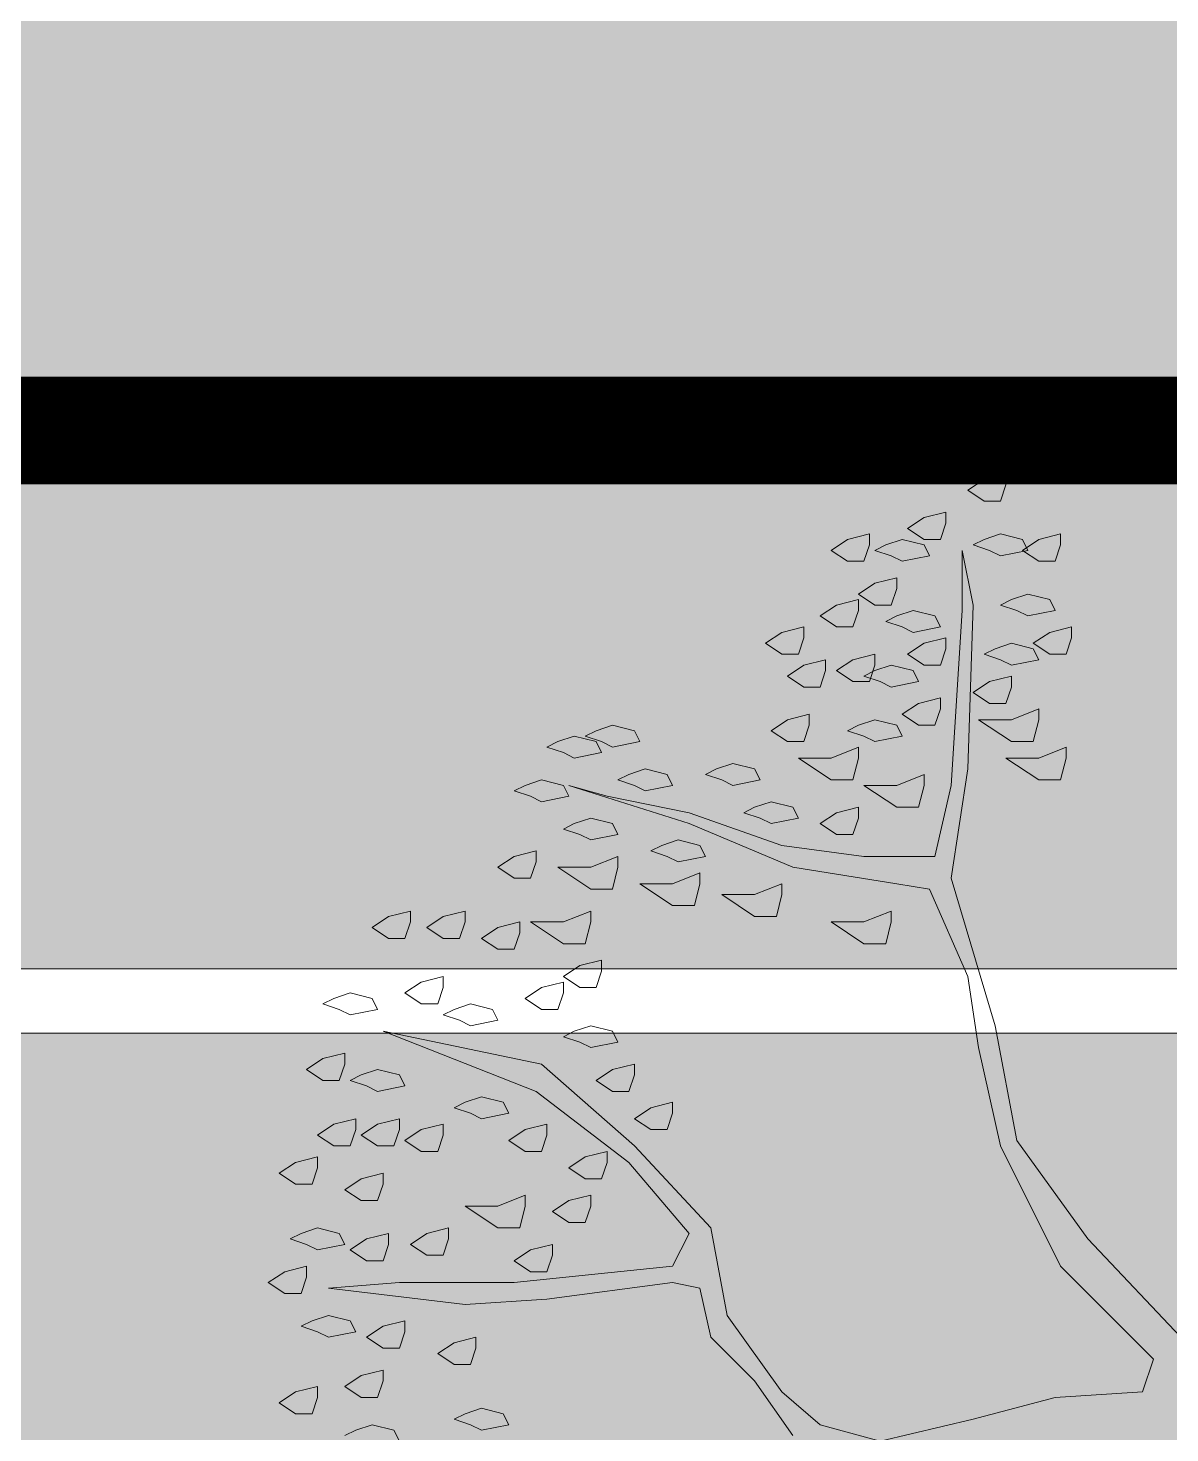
# Model space of a CAD drawing. Header units: millimetres. Extents: x 3006 to 6000, y 1661 to 3774.
# Drawn here: x 4642.735 to 4644.857, y 1835.006 to 1837.617 of the extents above; entities that cross this region are included whole.
import ezdxf

# ---------------------------------------------------------------- set-up
doc = ezdxf.new("R2010")
doc.units = ezdxf.units.MM
doc.header["$LTSCALE"] = 10
doc.linetypes.add('TT4', pattern=[0.1, 0.05, -0.05])
for name, color, linetype, lineweight in [('.15', 150, 'Continuous', 15), ('.20', 130, 'Continuous', 20), ('VEGETACION', 84, 'Continuous', 15)]:
    doc.layers.add(name, color=color, linetype=linetype, lineweight=lineweight)
doc.layers.add('.20 hachura', color=185, linetype='Continuous')

# ---------------------------------------------------------------- blocks, each defined once
blk = doc.blocks.new('asfgjkosdfgiosdjfg')
at = {"layer": 'VEGETACION'}
for p, q in [((3.8376, 19.8904), (3.8989, 19.9313)), ((3.8989, 19.9313), (3.9807, 19.9518)), ((3.9807, 19.9518), (3.9807, 19.9108)), ((3.8989, 19.8495), (3.8376, 19.8904)), ((3.9807, 19.9108), (3.9603, 19.8495)), ((3.9603, 19.8495), (3.8989, 19.8495)), ((3.6126, 19.7472), (3.6739, 19.7881)), ((3.6739, 19.7881), (3.7557, 19.8086)), ((3.7557, 19.8086), (3.7557, 19.7677)), ((3.3875, 19.7063), (3.4694, 19.7268)), ((3.4694, 19.7268), (3.4694, 19.6858)), ((3.6739, 19.7063), (3.6126, 19.7472)), ((3.7557, 19.7677), (3.7353, 19.7063)), ((3.9603, 19.7268), (3.8989, 19.7063)), ((4.0421, 19.7063), (3.9603, 19.7268)), ((4.1035, 19.7063), (4.1853, 19.7268)), ((4.1853, 19.7268), (4.1853, 19.6858)), ((3.3262, 19.6654), (3.3875, 19.7063)), ((3.4694, 19.6858), (3.4489, 19.6245)), ((3.5307, 19.6858), (3.4898, 19.6654)), ((3.5921, 19.7063), (3.5307, 19.6858)), ((3.6739, 19.6858), (3.5921, 19.7063)), ((3.7353, 19.7063), (3.6739, 19.7063)), ((3.6944, 19.6449), (3.6739, 19.6858)), ((3.8989, 19.7063), (3.858, 19.6858)), ((3.858, 19.6858), (3.9194, 19.6654)), ((4.0626, 19.6654), (4.0421, 19.7063)), ((4.0421, 19.6654), (4.1035, 19.7063)), ((4.1853, 19.6858), (4.1648, 19.6245)), ((3.3875, 19.6245), (3.3262, 19.6654)), ((3.4489, 19.6245), (3.3875, 19.6245)), ((3.4898, 19.6654), (3.5512, 19.6449)), ((3.5512, 19.6449), (3.5921, 19.6245)), ((3.5921, 19.6245), (3.6944, 19.6449)), ((3.8171, 19.6654), (3.8171, 19.4404)), ((3.858, 19.4608), (3.8171, 19.6654)), ((3.9194, 19.6654), (3.9603, 19.6449)), ((3.9603, 19.6449), (4.0626, 19.6654)), ((4.1035, 19.6245), (4.0421, 19.6654)), ((4.1648, 19.6245), (4.1035, 19.6245)), ((3.4898, 19.5427), (3.5716, 19.5631)), ((3.5716, 19.5631), (3.5716, 19.5222)), ((3.4285, 19.5018), (3.4898, 19.5427)), ((3.5716, 19.5222), (3.5512, 19.4608)), ((3.2853, 19.4199), (3.3466, 19.4608)), ((3.3466, 19.4608), (3.4285, 19.4813)), ((3.4898, 19.4608), (3.4285, 19.5018)), ((3.4285, 19.4813), (3.4285, 19.4404)), ((3.5512, 19.4608), (3.4898, 19.4608)), ((3.8376, 18.8472), (3.858, 19.4608)), ((4.0012, 19.4813), (3.9603, 19.4608)), ((3.9603, 19.4608), (4.0216, 19.4404)), ((4.0626, 19.5018), (4.0012, 19.4813)), ((4.1444, 19.4813), (4.0626, 19.5018)), ((4.1648, 19.4404), (4.1444, 19.4813)), ((3.3466, 19.379), (3.2853, 19.4199)), ((3.4285, 19.4404), (3.408, 19.379)), ((3.5716, 19.4199), (3.5307, 19.3995)), ((3.633, 19.4404), (3.5716, 19.4199)), ((3.7148, 19.4199), (3.633, 19.4404)), ((3.7353, 19.379), (3.7148, 19.4199)), ((3.8171, 19.4404), (3.7762, 18.7858)), ((4.0216, 19.4404), (4.0626, 19.4199)), ((4.0626, 19.4199), (4.1648, 19.4404)), ((3.0807, 19.3177), (3.1421, 19.3586)), ((3.1421, 19.3586), (3.2239, 19.379)), ((3.2239, 19.379), (3.2239, 19.3381)), ((3.408, 19.379), (3.3466, 19.379)), ((3.5307, 19.3995), (3.5921, 19.379)), ((3.5921, 19.379), (3.633, 19.3586)), ((3.633, 19.3586), (3.7353, 19.379)), ((4.083, 19.3177), (4.1444, 19.3586)), ((4.1444, 19.3586), (4.2262, 19.379)), ((4.2262, 19.379), (4.2262, 19.3381)), ((3.1421, 19.2768), (3.0807, 19.3177)), ((3.2239, 19.3381), (3.2035, 19.2768)), ((3.6126, 19.2768), (3.6739, 19.3177)), ((3.6739, 19.3177), (3.7557, 19.3381)), ((3.7557, 19.3381), (3.7557, 19.2972)), ((4.0012, 19.3177), (3.9398, 19.2972)), ((4.083, 19.2972), (4.0012, 19.3177)), ((4.1444, 19.2768), (4.083, 19.3177)), ((4.2262, 19.3381), (4.2057, 19.2768)), ((3.2035, 19.2768), (3.1421, 19.2768)), ((3.2239, 19.2358), (3.3057, 19.2563)), ((3.3057, 19.2563), (3.3057, 19.2154)), ((3.3466, 19.2154), (3.408, 19.2563)), ((3.408, 19.2563), (3.4898, 19.2768)), ((3.4898, 19.2768), (3.4898, 19.2358)), ((3.6739, 19.2358), (3.6126, 19.2768)), ((3.7557, 19.2972), (3.7353, 19.2358)), ((3.9398, 19.2972), (3.8989, 19.2768)), ((3.8989, 19.2768), (3.9603, 19.2563)), ((3.9603, 19.2563), (4.0012, 19.2358)), ((4.0012, 19.2358), (4.1035, 19.2563)), ((4.1035, 19.2563), (4.083, 19.2972)), ((4.2057, 19.2768), (4.1444, 19.2768)), ((3.1625, 19.1949), (3.2239, 19.2358)), ((3.2239, 19.154), (3.1625, 19.1949)), ((3.3057, 19.2154), (3.2853, 19.154)), ((3.408, 19.1745), (3.3466, 19.2154)), ((3.4898, 19.2154), (3.4489, 19.1949)), ((3.4489, 19.1949), (3.5103, 19.1745)), ((3.4898, 19.2358), (3.4694, 19.1745)), ((3.5512, 19.2358), (3.4898, 19.2154)), ((3.633, 19.2154), (3.5512, 19.2358)), ((3.6535, 19.1745), (3.633, 19.2154)), ((3.7353, 19.2358), (3.6739, 19.2358)), ((3.9194, 19.1745), (4.0012, 19.1949)), ((4.0012, 19.1949), (4.0012, 19.154)), ((3.2853, 19.154), (3.2239, 19.154)), ((3.4694, 19.1745), (3.408, 19.1745)), ((3.5103, 19.1745), (3.5512, 19.154)), ((3.5512, 19.154), (3.6535, 19.1745)), ((3.858, 19.1336), (3.9194, 19.1745)), ((4.0012, 19.154), (3.9807, 19.0927)), ((3.5921, 19.0518), (3.6535, 19.0927)), ((3.6535, 19.0927), (3.7353, 19.1131)), ((3.7353, 19.1131), (3.7353, 19.0722)), ((3.9194, 19.0927), (3.858, 19.1336)), ((3.9807, 19.0927), (3.9194, 19.0927)), ((3.1625, 19.0313), (3.2444, 19.0518)), ((3.2444, 19.0518), (3.2444, 19.0108)), ((3.6535, 19.0108), (3.5921, 19.0518)), ((3.7353, 19.0722), (3.7148, 19.0108)), ((4.0012, 19.0313), (4.1035, 19.0722)), ((4.1035, 19.0722), (4.1035, 19.0313)), ((2.4466, 18.9904), (2.4057, 18.9699)), ((2.508, 19.0108), (2.4466, 18.9904)), ((2.5898, 18.9904), (2.508, 19.0108)), ((2.6103, 18.9495), (2.5898, 18.9904)), ((3.1012, 18.9904), (3.1625, 19.0313)), ((3.1625, 18.9495), (3.1012, 18.9904)), ((3.2444, 19.0108), (3.2239, 18.9495)), ((3.4285, 19.0108), (3.3875, 18.9904)), ((3.3875, 18.9904), (3.4489, 18.9699)), ((3.4898, 19.0313), (3.4285, 19.0108)), ((3.5716, 19.0108), (3.4898, 19.0313)), ((3.5921, 18.9699), (3.5716, 19.0108)), ((3.7148, 19.0108), (3.6535, 19.0108)), ((3.8785, 19.0313), (4.0012, 19.0313)), ((4.0012, 18.9495), (3.8785, 19.0313)), ((4.1035, 19.0313), (4.083, 18.9495)), ((2.3034, 18.9495), (2.2625, 18.929)), ((2.3648, 18.9699), (2.3034, 18.9495)), ((2.4466, 18.9495), (2.3648, 18.9699)), ((2.4057, 18.9699), (2.4671, 18.9495)), ((2.4671, 18.9086), (2.4466, 18.9495)), ((2.4671, 18.9495), (2.508, 18.929)), ((2.508, 18.929), (2.6103, 18.9495)), ((3.2239, 18.9495), (3.1625, 18.9495)), ((3.4489, 18.9699), (3.4898, 18.9495)), ((3.4898, 18.9495), (3.5921, 18.9699)), ((4.083, 18.9495), (4.0012, 18.9495)), ((2.2625, 18.929), (2.3239, 18.9086)), ((2.3239, 18.9086), (2.3648, 18.8881)), ((2.3648, 18.8881), (2.4671, 18.9086)), ((3.2035, 18.8881), (3.3262, 18.8881)), ((3.3262, 18.8063), (3.2035, 18.8881)), ((3.3262, 18.8881), (3.4285, 18.929)), ((3.4285, 18.8881), (3.408, 18.8063)), ((3.4285, 18.929), (3.4285, 18.8881)), ((3.9807, 18.8881), (4.1035, 18.8881)), ((4.1035, 18.8063), (3.9807, 18.8881)), ((4.1035, 18.8881), (4.2057, 18.929)), ((4.2057, 18.8881), (4.1853, 18.8063)), ((4.2057, 18.929), (4.2057, 18.8881)), ((2.5694, 18.8268), (2.5284, 18.8063)), ((2.6307, 18.8472), (2.5694, 18.8268)), ((2.7125, 18.8268), (2.6307, 18.8472)), ((2.733, 18.7858), (2.7125, 18.8268)), ((2.8966, 18.8472), (2.8557, 18.8268)), ((2.8557, 18.8268), (2.9171, 18.8063)), ((2.958, 18.8677), (2.8966, 18.8472)), ((3.0398, 18.8472), (2.958, 18.8677)), ((3.0603, 18.8063), (3.0398, 18.8472)), ((3.5716, 18.7858), (3.6739, 18.8268)), ((3.6739, 18.8268), (3.6739, 18.7858)), ((3.7762, 18.4381), (3.8376, 18.8472)), ((2.1807, 18.7858), (2.1398, 18.7654)), ((2.2421, 18.8063), (2.1807, 18.7858)), ((2.3239, 18.7858), (2.2421, 18.8063)), ((2.3443, 18.7449), (2.3239, 18.7858)), ((2.3443, 18.7858), (2.7944, 18.6427)), ((2.4875, 18.7449), (2.3443, 18.7858)), ((2.5284, 18.8063), (2.5898, 18.7858)), ((2.5898, 18.7858), (2.6307, 18.7654)), ((2.6307, 18.7654), (2.733, 18.7858)), ((2.9171, 18.8063), (2.958, 18.7858)), ((2.958, 18.7858), (3.0603, 18.8063)), ((3.408, 18.8063), (3.3262, 18.8063)), ((3.4489, 18.7858), (3.5716, 18.7858)), ((3.5716, 18.704), (3.4489, 18.7858)), ((3.6739, 18.7858), (3.6535, 18.704)), ((3.7762, 18.7858), (3.7148, 18.5199)), ((4.1853, 18.8063), (4.1035, 18.8063)), ((2.1398, 18.7654), (2.2012, 18.7449)), ((2.2012, 18.7449), (2.2421, 18.7245)), ((2.2421, 18.7245), (2.3443, 18.7449)), ((2.7944, 18.6836), (2.4875, 18.7449)), ((3.1012, 18.7245), (3.0398, 18.704)), ((3.183, 18.704), (3.1012, 18.7245)), ((3.1421, 18.5608), (2.7944, 18.6836)), ((3.0398, 18.704), (2.9989, 18.6836)), ((2.9989, 18.6836), (3.0603, 18.6631)), ((3.2035, 18.6631), (3.183, 18.704)), ((3.2853, 18.6427), (3.3466, 18.6836)), ((3.3466, 18.6836), (3.4285, 18.704)), ((3.4285, 18.704), (3.4285, 18.6631)), ((3.6535, 18.704), (3.5716, 18.704)), ((2.3648, 18.6427), (2.3239, 18.6222)), ((2.3239, 18.6222), (2.3853, 18.6018)), ((2.4262, 18.6631), (2.3648, 18.6427)), ((2.508, 18.6427), (2.4262, 18.6631)), ((2.5284, 18.6018), (2.508, 18.6427)), ((2.7944, 18.6427), (3.183, 18.479)), ((3.0603, 18.6631), (3.1012, 18.6427)), ((3.1012, 18.6427), (3.2035, 18.6631)), ((3.3466, 18.6018), (3.2853, 18.6427)), ((3.4285, 18.6631), (3.408, 18.6018)), ((2.3853, 18.6018), (2.4262, 18.5813)), ((2.4262, 18.5813), (2.5284, 18.6018)), ((2.7534, 18.5813), (2.6921, 18.5608)), ((2.8353, 18.5608), (2.7534, 18.5813)), ((3.408, 18.6018), (3.3466, 18.6018)), ((2.0784, 18.479), (2.1398, 18.5199)), ((2.1398, 18.5199), (2.2216, 18.5404)), ((2.2216, 18.5404), (2.2216, 18.4995)), ((2.4262, 18.479), (2.5284, 18.5199)), ((2.5284, 18.5199), (2.5284, 18.479)), ((2.6921, 18.5608), (2.6512, 18.5404)), ((2.6512, 18.5404), (2.7125, 18.5199)), ((2.7125, 18.5199), (2.7534, 18.4995)), ((2.7534, 18.4995), (2.8557, 18.5199)), ((2.8557, 18.5199), (2.8353, 18.5608)), ((3.4489, 18.5199), (3.1421, 18.5608)), ((3.7148, 18.5199), (3.4489, 18.5199)), ((2.1398, 18.4381), (2.0784, 18.479)), ((2.2216, 18.4995), (2.2012, 18.4381)), ((2.4262, 18.3972), (2.3034, 18.479)), ((2.3034, 18.479), (2.4262, 18.479)), ((2.5284, 18.479), (2.508, 18.3972)), ((2.733, 18.4177), (2.8353, 18.4586)), ((2.8353, 18.4586), (2.8353, 18.4177)), ((3.183, 18.479), (3.5716, 18.4177)), ((2.2012, 18.4381), (2.1398, 18.4381)), ((2.733, 18.3359), (2.6103, 18.4177)), ((2.6103, 18.4177), (2.733, 18.4177)), ((2.8353, 18.4177), (2.8148, 18.3359)), ((3.0398, 18.3768), (3.1421, 18.4177)), ((3.1421, 18.4177), (3.1421, 18.3768)), ((3.5716, 18.4177), (3.6944, 18.3972)), ((3.9398, 17.8859), (3.7762, 18.4381)), ((2.508, 18.3972), (2.4262, 18.3972)), ((2.9171, 18.3768), (3.0398, 18.3768)), ((3.0398, 18.2949), (2.9171, 18.3768)), ((3.1421, 18.3768), (3.1216, 18.2949)), ((3.6944, 18.3972), (3.8376, 18.0699)), ((1.6693, 18.2949), (1.7512, 18.3154)), ((1.7512, 18.3154), (1.7512, 18.2745)), ((1.8739, 18.2949), (1.9557, 18.3154)), ((1.9557, 18.3154), (1.9557, 18.2745)), ((2.3239, 18.2745), (2.4262, 18.3154)), ((2.4262, 18.3154), (2.4262, 18.2745)), ((2.8148, 18.3359), (2.733, 18.3359)), ((3.4489, 18.2745), (3.5512, 18.3154)), ((3.5512, 18.3154), (3.5512, 18.2745)), ((1.608, 18.254), (1.6693, 18.2949)), ((1.6693, 18.2131), (1.608, 18.254)), ((1.7512, 18.2745), (1.7307, 18.2131)), ((1.8125, 18.254), (1.8739, 18.2949)), ((1.8739, 18.2131), (1.8125, 18.254)), ((1.9557, 18.2745), (1.9353, 18.2131)), ((2.0171, 18.2131), (2.0784, 18.254)), ((2.0784, 18.254), (2.1603, 18.2745)), ((2.1603, 18.2745), (2.1603, 18.2336)), ((2.2012, 18.2745), (2.3239, 18.2745)), ((2.3239, 18.1927), (2.2012, 18.2745)), ((2.4262, 18.2745), (2.4057, 18.1927)), ((3.1216, 18.2949), (3.0398, 18.2949)), ((3.3262, 18.2745), (3.4489, 18.2745)), ((3.4489, 18.1927), (3.3262, 18.2745)), ((3.5512, 18.2745), (3.5307, 18.1927)), ((1.7307, 18.2131), (1.6693, 18.2131)), ((1.9353, 18.2131), (1.8739, 18.2131)), ((2.0784, 18.1722), (2.0171, 18.2131)), ((2.1603, 18.2336), (2.1398, 18.1722)), ((2.1398, 18.1722), (2.0784, 18.1722)), ((2.4057, 18.1927), (2.3239, 18.1927)), ((3.5307, 18.1927), (3.4489, 18.1927)), ((2.3239, 18.0699), (2.3853, 18.1109)), ((2.3853, 18.1109), (2.4671, 18.1313)), ((2.4671, 18.0904), (2.4466, 18.029)), ((2.4671, 18.1313), (2.4671, 18.0904)), ((1.7307, 18.0086), (1.7921, 18.0495)), ((1.7921, 18.0495), (1.8739, 18.0699)), ((1.8739, 18.0699), (1.8739, 18.029)), ((2.2421, 18.029), (2.3239, 18.0495)), ((2.3853, 18.029), (2.3239, 18.0699)), ((2.3239, 18.0495), (2.3239, 18.0086)), ((3.8376, 18.0699), (3.8785, 17.804)), ((1.4648, 17.9881), (1.4239, 17.9677)), ((1.5262, 18.0086), (1.4648, 17.9881)), ((1.608, 17.9881), (1.5262, 18.0086)), ((1.6284, 17.9472), (1.608, 17.9881)), ((1.7921, 17.9677), (1.7307, 18.0086)), ((1.8739, 18.029), (1.8534, 17.9677)), ((2.1807, 17.9881), (2.2421, 18.029)), ((2.2421, 17.9472), (2.1807, 17.9881)), ((2.3239, 18.0086), (2.3034, 17.9472)), ((2.4466, 18.029), (2.3853, 18.029)), ((1.4239, 17.9677), (1.4852, 17.9472)), ((1.4852, 17.9472), (1.5262, 17.9268)), ((1.5262, 17.9268), (1.6284, 17.9472)), ((1.8534, 17.9677), (1.7921, 17.9677)), ((1.9148, 17.9472), (1.8739, 17.9268)), ((1.9762, 17.9677), (1.9148, 17.9472)), ((2.058, 17.9472), (1.9762, 17.9677)), ((2.0784, 17.9063), (2.058, 17.9472)), ((2.3034, 17.9472), (2.2421, 17.9472)), ((1.8739, 17.9268), (1.9353, 17.9063)), ((1.9353, 17.9063), (1.9762, 17.8859)), ((1.9762, 17.8859), (2.0784, 17.9063)), ((2.4262, 17.8859), (2.3648, 17.8654)), ((2.508, 17.8654), (2.4262, 17.8859)), ((4.0216, 17.4563), (3.9398, 17.8859)), ((1.6489, 17.8654), (2.2216, 17.6404)), ((2.2421, 17.7427), (1.6489, 17.8654)), ((2.3648, 17.8654), (2.3239, 17.8449)), ((2.3239, 17.8449), (2.3853, 17.8245)), ((2.5284, 17.8245), (2.508, 17.8654)), ((1.4239, 17.7631), (1.5057, 17.7836)), ((1.5057, 17.7836), (1.5057, 17.7427)), ((2.3853, 17.8245), (2.4262, 17.804)), ((2.4262, 17.804), (2.5284, 17.8245)), ((3.8785, 17.804), (3.9603, 17.4359)), ((1.3625, 17.7222), (1.4239, 17.7631)), ((1.4239, 17.6813), (1.3625, 17.7222)), ((1.5057, 17.7427), (1.4852, 17.6813)), ((1.6284, 17.7222), (1.5671, 17.7018)), ((1.7102, 17.7018), (1.6284, 17.7222)), ((2.5898, 17.4359), (2.2421, 17.7427)), ((2.4466, 17.6813), (2.508, 17.7222)), ((2.508, 17.7222), (2.5898, 17.7427)), ((2.5898, 17.7427), (2.5898, 17.7018)), ((1.4852, 17.6813), (1.4239, 17.6813)), ((1.5671, 17.7018), (1.5262, 17.6813)), ((1.5262, 17.6813), (1.5875, 17.6609)), ((1.7307, 17.6609), (1.7102, 17.7018)), ((2.508, 17.6404), (2.4466, 17.6813)), ((2.5898, 17.7018), (2.5694, 17.6404)), ((1.5875, 17.6609), (1.6284, 17.6404)), ((1.6284, 17.6404), (1.7307, 17.6609)), ((2.0171, 17.6199), (1.9557, 17.5995)), ((2.0989, 17.5995), (2.0171, 17.6199)), ((2.2216, 17.6404), (2.5694, 17.3745)), ((2.5694, 17.6404), (2.508, 17.6404)), ((1.9557, 17.5995), (1.9148, 17.579)), ((1.9148, 17.579), (1.9762, 17.5586)), ((2.1193, 17.5586), (2.0989, 17.5995)), ((2.5898, 17.5381), (2.6512, 17.579)), ((2.6512, 17.579), (2.733, 17.5995)), ((2.733, 17.5995), (2.733, 17.5586)), ((1.4034, 17.4768), (1.4648, 17.5177)), ((1.4648, 17.5177), (1.5466, 17.5381)), ((1.5466, 17.5381), (1.5466, 17.4972)), ((1.5671, 17.4768), (1.6284, 17.5177)), ((1.6284, 17.5177), (1.7102, 17.5381)), ((1.7102, 17.5381), (1.7102, 17.4972)), ((1.7921, 17.4972), (1.8739, 17.5177)), ((1.8739, 17.5177), (1.8739, 17.4768)), ((1.9762, 17.5586), (2.0171, 17.5381)), ((2.0171, 17.5381), (2.1193, 17.5586)), ((2.1807, 17.4972), (2.2625, 17.5177)), ((2.2625, 17.5177), (2.2625, 17.4768)), ((2.6512, 17.4972), (2.5898, 17.5381)), ((2.733, 17.5586), (2.7125, 17.4972)), ((1.4648, 17.4359), (1.4034, 17.4768)), ((1.5466, 17.4972), (1.5262, 17.4359)), ((1.6284, 17.4359), (1.5671, 17.4768)), ((1.7102, 17.4972), (1.6898, 17.4359)), ((1.7307, 17.4563), (1.7921, 17.4972)), ((1.8739, 17.4768), (1.8534, 17.4154)), ((2.1193, 17.4563), (2.1807, 17.4972)), ((2.2625, 17.4768), (2.2421, 17.4154)), ((2.7125, 17.4972), (2.6512, 17.4972)), ((1.5262, 17.4359), (1.4648, 17.4359)), ((1.6898, 17.4359), (1.6284, 17.4359)), ((1.7921, 17.4154), (1.7307, 17.4563)), ((1.8534, 17.4154), (1.7921, 17.4154)), ((2.1807, 17.4154), (2.1193, 17.4563)), ((2.2421, 17.4154), (2.1807, 17.4154)), ((2.4057, 17.3949), (2.4875, 17.4154)), ((2.4875, 17.4154), (2.4875, 17.3745)), ((2.8762, 17.129), (2.5898, 17.4359)), ((3.9603, 17.4359), (4.1853, 16.9859)), ((4.2876, 17.0881), (4.0216, 17.4563)), ((1.2602, 17.3336), (1.3216, 17.3745)), ((1.3216, 17.3745), (1.4034, 17.3949)), ((1.4034, 17.354), (1.383, 17.2927)), ((1.4034, 17.3949), (1.4034, 17.354)), ((2.3443, 17.354), (2.4057, 17.3949)), ((2.4057, 17.3131), (2.3443, 17.354)), ((2.4875, 17.3745), (2.4671, 17.3131)), ((2.5694, 17.3745), (2.7944, 17.1086)), ((1.3216, 17.2927), (1.2602, 17.3336)), ((1.5057, 17.2722), (1.5671, 17.3131)), ((1.5671, 17.3131), (1.6489, 17.3336)), ((1.6489, 17.3336), (1.6489, 17.2927)), ((2.4671, 17.3131), (2.4057, 17.3131)), ((1.383, 17.2927), (1.3216, 17.2927)), ((1.5671, 17.2313), (1.5057, 17.2722)), ((1.6489, 17.2927), (1.6284, 17.2313)), ((2.0784, 17.2109), (2.1807, 17.2518)), ((2.1807, 17.2518), (2.1807, 17.2109)), ((2.3443, 17.2313), (2.4262, 17.2518)), ((2.4262, 17.2518), (2.4262, 17.2109)), ((1.6284, 17.2313), (1.5671, 17.2313)), ((1.9557, 17.2109), (2.0784, 17.2109)), ((2.0784, 17.129), (1.9557, 17.2109)), ((2.1807, 17.2109), (2.1603, 17.129)), ((2.283, 17.1904), (2.3443, 17.2313)), ((2.4262, 17.2109), (2.4057, 17.1495)), ((2.3443, 17.1495), (2.283, 17.1904)), ((2.4057, 17.1495), (2.3443, 17.1495)), ((1.3421, 17.1086), (1.3012, 17.0881)), ((1.4034, 17.129), (1.3421, 17.1086)), ((1.4852, 17.1086), (1.4034, 17.129)), ((1.5057, 17.0677), (1.4852, 17.1086)), ((1.5875, 17.0881), (1.6693, 17.1086)), ((1.6693, 17.1086), (1.6693, 17.0677)), ((1.7512, 17.0677), (1.8125, 17.1086)), ((1.8125, 17.1086), (1.8943, 17.129)), ((1.8943, 17.129), (1.8943, 17.0881)), ((2.1603, 17.129), (2.0784, 17.129)), ((2.7944, 17.1086), (2.733, 16.9859)), ((2.9375, 16.8018), (2.8762, 17.129)), ((1.3012, 17.0881), (1.3625, 17.0677)), ((1.3625, 17.0677), (1.4034, 17.0472)), ((1.4034, 17.0472), (1.5057, 17.0677)), ((1.5262, 17.0472), (1.5875, 17.0881)), ((1.5875, 17.0063), (1.5262, 17.0472)), ((1.6693, 17.0677), (1.6489, 17.0063)), ((1.8125, 17.0268), (1.7512, 17.0677)), ((1.8943, 17.0881), (1.8739, 17.0268)), ((2.1398, 17.0063), (2.2012, 17.0472)), ((2.2012, 17.0472), (2.283, 17.0677)), ((2.283, 17.0677), (2.283, 17.0268)), ((4.6557, 16.6995), (4.2876, 17.0881)), ((1.2807, 16.9654), (1.3625, 16.9859)), ((1.3625, 16.9859), (1.3625, 16.9449)), ((1.6489, 17.0063), (1.5875, 17.0063)), ((1.8739, 17.0268), (1.8125, 17.0268)), ((2.2012, 16.9654), (2.1398, 17.0063)), ((2.733, 16.9859), (2.1398, 16.9245)), ((2.283, 17.0268), (2.2625, 16.9654)), ((4.1853, 16.9859), (4.533, 16.6381)), ((1.2193, 16.9245), (1.2807, 16.9654)), ((1.3625, 16.9449), (1.3421, 16.8836)), ((2.2625, 16.9654), (2.2012, 16.9654)), ((1.2807, 16.8836), (1.2193, 16.9245)), ((1.3421, 16.8836), (1.2807, 16.8836)), ((1.7102, 16.9245), (1.4443, 16.904)), ((1.4443, 16.904), (1.9557, 16.8427)), ((2.1398, 16.9245), (1.7102, 16.9245)), ((2.2625, 16.8631), (2.733, 16.9245)), ((2.733, 16.9245), (2.8353, 16.904)), ((2.8353, 16.904), (2.8762, 16.7199)), ((1.9557, 16.8427), (2.2625, 16.8631)), ((1.383, 16.7813), (1.3421, 16.7609)), ((1.4443, 16.8018), (1.383, 16.7813)), ((1.5262, 16.7813), (1.4443, 16.8018)), ((1.5466, 16.7404), (1.5262, 16.7813)), ((1.6489, 16.7609), (1.7307, 16.7813)), ((1.7307, 16.7813), (1.7307, 16.7404)), ((3.1421, 16.5154), (2.9375, 16.8018)), ((1.3421, 16.7609), (1.4034, 16.7404)), ((1.4034, 16.7404), (1.4443, 16.7199)), ((1.4443, 16.7199), (1.5466, 16.7404)), ((1.5875, 16.7199), (1.6489, 16.7609)), ((1.7307, 16.7404), (1.7102, 16.679)), ((1.6489, 16.679), (1.5875, 16.7199)), ((1.7102, 16.679), (1.6489, 16.679)), ((1.8534, 16.6586), (1.9148, 16.6995)), ((1.9148, 16.6995), (1.9966, 16.7199)), ((1.9966, 16.679), (1.9762, 16.6177)), ((1.9966, 16.7199), (1.9966, 16.679)), ((2.8762, 16.7199), (3.0398, 16.5563)), ((1.9148, 16.6177), (1.8534, 16.6586)), ((1.9762, 16.6177), (1.9148, 16.6177)), ((4.533, 16.6381), (4.4921, 16.5154)), ((1.5057, 16.5359), (1.5671, 16.5768)), ((1.5671, 16.5768), (1.6489, 16.5972)), ((1.6489, 16.5972), (1.6489, 16.5563)), ((1.2602, 16.4745), (1.3216, 16.5154)), ((1.3216, 16.5154), (1.4034, 16.5359)), ((1.4034, 16.5359), (1.4034, 16.4949)), ((1.5671, 16.4949), (1.5057, 16.5359)), ((1.6489, 16.5563), (1.6284, 16.4949)), ((3.0398, 16.5563), (3.183, 16.3518)), ((3.2853, 16.3927), (3.1421, 16.5154)), ((4.4921, 16.5154), (4.1648, 16.4949)), ((1.3216, 16.4336), (1.2602, 16.4745)), ((1.4034, 16.4949), (1.383, 16.4336)), ((1.6284, 16.4949), (1.5671, 16.4949)), ((4.1648, 16.4949), (3.858, 16.4131)), ((1.383, 16.4336), (1.3216, 16.4336)), ((1.9557, 16.4336), (1.9148, 16.4131)), ((1.9148, 16.4131), (1.9762, 16.3927)), ((2.0171, 16.454), (1.9557, 16.4336)), ((2.0989, 16.4336), (2.0171, 16.454)), ((2.1193, 16.3927), (2.0989, 16.4336)), ((3.858, 16.4131), (3.5103, 16.3313)), ((1.5466, 16.3722), (1.5057, 16.3518)), ((1.608, 16.3927), (1.5466, 16.3722)), ((1.6898, 16.3722), (1.608, 16.3927)), ((1.7102, 16.3313), (1.6898, 16.3722)), ((1.9762, 16.3927), (2.0171, 16.3722)), ((2.0171, 16.3722), (2.1193, 16.3927)), ((3.5103, 16.3313), (3.2853, 16.3927))]:
    blk.add_line(p, q, dxfattribs=at)

msp = doc.modelspace()

# ---------------------------------------------------------------- hatches: boundary and pattern name
at = {"layer": '.20 hachura'}
h = msp.add_hatch(dxfattribs=at)
h.set_pattern_fill('AR-HBONE', color=185, scale=0.0015)
h.paths.add_polyline_path([(4735.6119, 1886.191), (4734.4119, 1886.191), (4734.4119, 1887.391), (4735.6119, 1887.391)], flags=16)
h.paths.add_polyline_path([(4734.3769, 1832.891), (4734.3769, 1832.6068), (4733.8386, 1832.6068), (4733.8386, 1832.891)])
h.paths.add_polyline_path([(4735.7319, 1884.9689), (4739.0078, 1884.9689), (4739.0077, 1885.0974), (4737.8077, 1885.7003), (4737.8077, 1887.8846), (4739.0077, 1888.4846), (4739.0079, 1888.591), (4733.8879, 1888.591), (4733.8873, 1890.5174), (4732.7873, 1891.1174), (4732.7873, 1892.4174), (4733.8873, 1893.0174), (4733.8879, 1932.7679), (4731.8879, 1932.766), (4731.8879, 1837.8689), (4681.4903, 1837.8689), (4676.6592, 1842.7), (4655.4826, 1842.6789), (4650.6726, 1837.8689), (4617.0095, 1837.8689), (4617.0095, 1835.8689), (4648.6726, 1835.8689), (4648.2489, 1835.4452), (4649.3096, 1834.3845), (4650.7939, 1835.8689), (4714.8578, 1835.8689), (4714.4341, 1835.4452), (4715.4948, 1834.3845), (4716.9791, 1835.8689), (4732.4123, 1835.8689), (4732.4123, 1827.6489), (4732.9123, 1827.6489), (4733.5123, 1828.8489), (4735.0123, 1828.8489), (4735.6123, 1827.6489), (4736.1094, 1827.6489), (4736.1094, 1830.5489), (4739.0077, 1830.5489), (4739.0077, 1831.1459), (4737.8077, 1831.7459), (4737.8077, 1833.2459), (4739.0077, 1833.8459), (4739.0077, 1834.3459), (4736.7637, 1834.3459), (4733.8879, 1837.2218), (4733.8879, 1857.411), (4733.8879, 1859.071), (4733.8879, 1880.5489), (4732.7879, 1881.1489), (4732.7879, 1882.4489), (4733.8879, 1883.0489), (4733.8879, 1884.9689), (4734.2919, 1884.9689)])
at = {"layer": '.20 hachura', "true_color": 0x0a7808}
h = msp.add_hatch(dxfattribs=at)
h.set_pattern_fill('CROSS', color=96, scale=0.01)
h.paths.add_polyline_path([(4638.6326, 1835.0489), (4640.3296, 1833.3518), (4642.0267, 1835.0489), (4644.8548, 1832.2208), (4648.3829, 1835.7489), (4617.1295, 1835.7489), (4617.1294, 1833.9104), (4618.2679, 1835.0489), (4619.965, 1833.3518), (4621.662, 1835.0489), (4623.3591, 1833.3518), (4625.0561, 1835.0489), (4626.7532, 1833.3518), (4628.4502, 1835.0489), (4630.1473, 1833.3518), (4631.8444, 1835.0489), (4633.5414, 1833.3518), (4635.2385, 1835.0489), (4636.9355, 1833.3518)])
h.paths.add_polyline_path([(4653.9061, 1835.0489), (4655.6031, 1833.3518), (4657.3002, 1835.0489), (4658.9973, 1833.3518), (4660.6943, 1835.0489), (4662.3914, 1833.3518), (4664.0884, 1835.0489), (4665.7855, 1833.3518), (4667.4825, 1835.0489), (4669.1796, 1833.3518), (4670.8767, 1835.0489), (4672.5737, 1833.3518), (4674.2708, 1835.0489), (4675.9678, 1833.3518), (4677.6649, 1835.0489), (4679.3619, 1833.3518), (4681.059, 1835.0489), (4682.756, 1833.3518), (4684.4531, 1835.0489), (4686.1502, 1833.3518), (4687.8472, 1835.0489), (4689.5443, 1833.3518), (4691.2413, 1835.0489), (4692.9384, 1833.3518), (4694.6354, 1835.0489), (4696.3325, 1833.3518), (4698.0296, 1835.0489), (4699.7266, 1833.3518), (4701.4237, 1835.0489), (4703.1207, 1833.3518), (4704.8178, 1835.0489), (4706.5148, 1833.3518), (4708.2119, 1835.0489), (4711.04, 1832.2208), (4714.5681, 1835.7489), (4690.3861, 1835.7627), (4650.8436, 1835.7489), (4650.3278, 1835.2331), (4652.209, 1833.3518)])
h.paths.add_polyline_path([(4719.9816, 1835.7489), (4717.0288, 1835.7489), (4716.513, 1835.2331), (4718.3772, 1833.3689), (4719.9816, 1833.3689)])
h.paths.add_polyline_path([(4723.5816, 1830.6289), (4721.7216, 1830.6289), (4721.7216, 1830.0244), (4723.3972, 1828.3489), (4723.5816, 1828.3489)])
h.paths.add_polyline_path([(4732.2923, 1835.7489), (4731.0923, 1835.7489), (4731.0923, 1834.5489), (4732.2923, 1834.5489)])
edge = h.paths.add_edge_path()
edge.add_line((4738.881, 1830.4289), (4736.2294, 1830.4289))
edge.add_line((4736.2294, 1830.4289), (4736.2373, 1827.7779))
edge.add_arc((4735.783, 1830.8746), 3.1299, 278.3452, 351.8122)

# ---------------------------------------------------------------- linework, layer by layer
at = {"layer": '.15', "color": 1, "linetype": 'TT4', "lineweight": 15, "ltscale": 0.3, "const_width": 0.2}
msp.add_lwpolyline([(4617.0095, 1836.8689), (4732.8879, 1836.8689), (4732.8879, 1932.7672)], dxfattribs=at)
at = {"layer": '.20', "color": 130, "lineweight": 20}
for points in [[(4619.965, 1833.1821), (4621.662, 1834.8792), (4623.3591, 1833.1821), (4625.0561, 1834.8792), (4626.7532, 1833.1821), (4628.4502, 1834.8792), (4630.1473, 1833.1821), (4631.8444, 1834.8792), (4633.5414, 1833.1821), (4635.2385, 1834.8792), (4636.9355, 1833.1821), (4638.6326, 1834.8792), (4640.3296, 1833.1821), (4642.0267, 1834.8792), (4644.8548, 1832.0511), (4648.6726, 1835.8689), (4617.0095, 1835.8689), (4617.0095, 1833.6207), (4618.2679, 1834.8792)], [(4619.965, 1833.3518), (4621.662, 1835.0489), (4623.3591, 1833.3518), (4625.0561, 1835.0489), (4626.7532, 1833.3518), (4628.4502, 1835.0489), (4630.1473, 1833.3518), (4631.8444, 1835.0489), (4633.5414, 1833.3518), (4635.2385, 1835.0489), (4636.9355, 1833.3518), (4638.6326, 1835.0489), (4640.3296, 1833.3518), (4642.0267, 1835.0489), (4644.8548, 1832.2208), (4648.3829, 1835.7489), (4617.1295, 1835.7489), (4617.1294, 1833.9104), (4618.2679, 1835.0489)]]:
    msp.add_lwpolyline(points, close=True, dxfattribs=at)

# ---------------------------------------------------------------- block references
at = {"xscale": 0.4964757844146342, "yscale": 0.4964757844146342, "zscale": 0.4964757844146342}
msp.add_blockref('asfgjkosdfgiosdjfg', (4642.5756, 1826.8829), dxfattribs=at)

doc.saveas('drawing.dxf')
